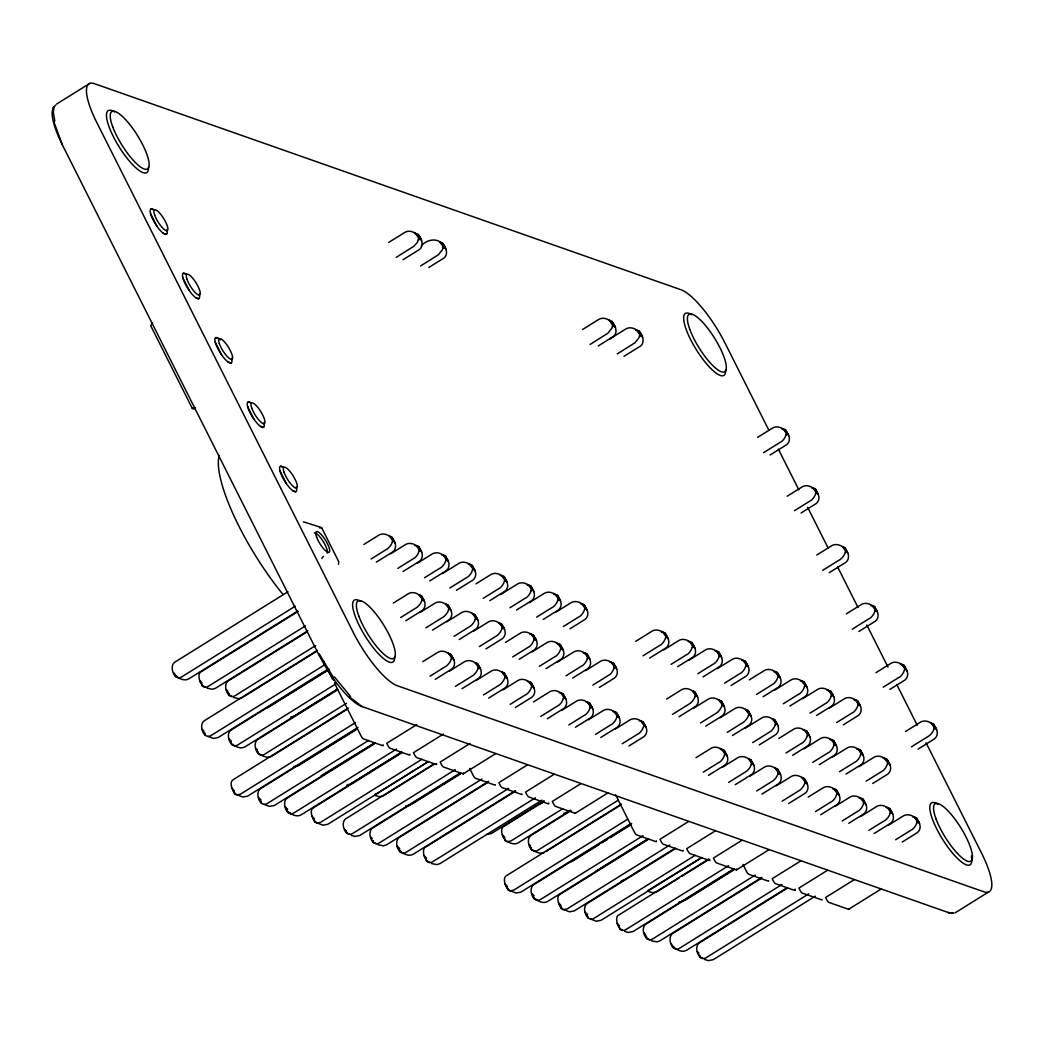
<?xml version="1.0" encoding="UTF-8"?>
<svg xmlns="http://www.w3.org/2000/svg" width="1044" height="1044" viewBox="0 0 1044 1044"><rect width="100%" height="100%" fill="white"/><g stroke="black" fill="none" stroke-linecap="round" stroke-linejoin="round"><path stroke-width="1.5" d="M724.562 683.154L739.739 673.706C744.633 671.918 750.271 659.691 741.671 660.369M756.548 694.39L771.725 684.942C776.619 683.154 782.256 670.927 773.669 671.605M809.987 713.169L825.165 703.721C830.058 701.92 835.696 689.706 827.096 690.384M201.936 682.528C200.317 685.869 196.403 672.636 201.583 671.514L298.14 611.406M348.291 708.054L233.804 779.307C228.271 781.473 232.838 791.757 234.091 791.548L234.156 790.334M402.24 752.528L313.97 807.469C308.424 809.635 312.991 819.918 314.244 819.71L314.309 818.496M396.211 257.372L413.972 246.201L417.274 242.495L418.983 237.197C416.504 232.642 410.031 229.563 405.176 232.173L388.694 242.43M420.628 265.946L438.402 254.775L442.473 249.686L443.4 245.771C438.858 237.105 426.892 239.115 421.358 245.888M426.409 857.881C424.791 861.209 420.876 847.976 426.056 846.854L515.71 791.052M544.302 801.205L504.304 826.104C498.758 828.27 503.325 838.554 504.578 838.332L504.643 837.118M621.532 804.05L507.045 875.316C501.512 877.469 506.079 887.752 507.332 887.544L507.397 886.33M648.768 839.128L560.484 894.082C554.951 896.248 559.519 906.531 560.772 906.309L560.837 905.109M590.108 344.416L607.882 333.232L611.954 328.142L612.88 324.227C610.401 319.686 603.941 316.593 599.073 319.216L582.604 329.473M617.226 353.942L634.987 342.758L639.072 337.669L639.998 333.754C637.519 329.212 631.059 326.12 626.191 328.743L609.709 339M619.588 925.741C617.983 929.082 614.068 915.849 619.249 914.727L708.902 858.925M763.516 452.704L780.051 442.421C784.957 440.62 790.582 428.405 781.995 429.071M794.484 510.673L809.635 501.237C814.542 499.45 820.166 487.235 811.579 487.9M822.685 570.35L839.219 560.067C843.513 558.018 849.529 548.126 842.377 546.534M815.494 811.579L830.659 802.131C835.565 800.343 841.19 788.129 832.603 788.794M839.454 771.764L854.631 762.316C859.525 760.515 865.163 748.3 856.576 748.966M852.269 629.18L868.804 618.883C873.711 617.095 879.335 604.881 870.748 605.546M866.181 781.147L881.345 771.699C886.252 769.911 891.876 757.696 883.289 758.362M883.237 687.148L898.388 677.713C903.295 675.912 908.919 663.697 900.333 664.362M911.438 746.825L927.972 736.529C932.266 734.493 938.282 724.601 931.131 723.009M786.015 752.985L801.192 743.537C806.085 741.723 811.762 729.534 803.136 730.2M812.741 762.368L827.905 752.92C832.812 751.106 838.489 738.917 829.849 739.583M836.701 722.552L851.878 713.104C856.772 711.29 862.448 699.102 853.822 699.767M842.208 820.962L857.385 811.514C862.279 809.7 867.956 797.512 859.316 798.177M868.921 830.345L884.098 820.91C888.992 819.083 894.669 806.908 886.043 807.56M895.648 839.741L910.812 830.293C915.719 828.479 921.395 816.291 912.756 816.956M371.116 558.971L386.28 549.535C390.587 547.5 396.55 537.582 389.438 536.003M397.829 568.367L413.006 558.918C417.913 557.131 423.499 544.903 414.938 545.581M400.583 617.565L415.747 608.13C420.053 606.094 426.017 596.176 418.905 594.597M424.543 577.75L439.72 568.301C444.627 566.527 450.212 554.286 441.664 554.964M425.926 627.809L442.473 617.513C446.767 615.477 452.731 605.572 445.631 603.98M430.05 676.16L445.227 666.724C449.52 664.689 455.484 654.771 448.385 653.192M449.886 587.994L466.433 577.697C471.34 575.91 476.925 563.669 468.378 564.347M454.023 636.344L469.187 626.896C473.493 624.873 479.457 614.955 472.345 613.376M455.393 686.404L471.94 676.107C476.247 674.072 482.211 664.154 475.098 662.575M483.202 598.356L498.379 588.907C503.286 587.133 508.872 574.892 500.324 575.57M479.353 646.588L495.913 636.292C500.207 634.256 506.17 624.338 499.071 622.759M483.489 694.939L498.654 685.49C502.96 683.468 508.924 673.55 501.812 671.971M509.929 607.738L525.093 598.303C530 596.515 535.585 584.275 527.037 584.953M512.669 656.95L527.846 647.502C532.753 645.727 538.339 633.486 529.791 634.165M510.203 704.322L525.38 694.873C530.287 693.099 535.872 680.858 527.324 681.536M536.642 617.134L551.819 607.686C556.726 605.898 562.311 593.671 553.751 594.349M539.396 666.333L554.56 656.898C559.467 655.11 565.052 642.869 556.504 643.548M540.766 716.406L557.313 706.096C562.22 704.322 567.806 692.081 559.258 692.759M563.355 626.517L578.533 617.069C583.439 615.294 589.025 603.054 580.477 603.732M566.109 675.729L581.286 666.281C586.193 664.493 591.778 652.265 583.231 652.944M568.863 724.928L584.04 715.492C588.947 713.704 594.532 701.464 585.971 702.142M592.835 685.112L607.999 675.664C612.906 673.889 618.492 661.648 609.944 662.327M595.576 734.324L610.753 724.875C615.66 723.087 621.245 710.86 612.697 711.538M622.302 743.706L637.466 734.258C642.373 732.483 647.959 720.243 639.411 720.921M642.973 655.828L659.521 645.531C664.428 643.743 670.013 631.503 661.465 632.181M671.07 664.362L686.247 654.914C691.154 653.126 696.739 640.899 688.179 641.577M672.44 714.422L688.988 704.126C692.994 701.803 698.632 693.999 693.229 690.697M697.797 673.745L712.961 664.297C717.867 662.522 723.453 650.281 714.905 650.96M700.537 722.957L715.714 713.509C720.008 711.486 725.971 701.568 718.872 699.989M703.291 772.155L718.468 762.72C723.375 760.932 728.96 748.692 720.399 749.37M727.263 732.34L742.428 722.892C746.734 720.869 752.698 710.951 745.586 709.372M728.634 782.4L745.181 772.103C749.488 770.067 755.451 760.162 748.339 758.57M752.646 742.597L769.206 732.301C773.5 730.278 779.463 720.36 772.364 718.781M756.73 790.934L771.907 781.486C776.201 779.463 782.165 769.545 775.053 767.966M783.274 703.773L798.438 694.338C803.345 692.55 808.93 680.31 800.383 680.988M782.126 801.192L798.673 790.895C802.966 788.859 808.93 778.954 801.831 777.362M323.353 556.335L321.813 558.488M338.478 564.334L338.765 561.737M152.646 323.157L150.701 325.702L192.305 408.426L195.345 409.496M55.789 104.987L53.087 107.78L53.988 106.801L53.335 112.595L54.81 120.947L53.896 121.822L62.17 144.307A52.709 14.251 58.1 0 1 54.392 106.906M56.715 103.982L89.849 83.35M402.997 259.76L419.466 249.49C425.091 245.562 420.693 233.243 414.52 233.425M428.784 267.486L443.896 258.077C449.481 253.992 445.136 243.8 440.124 241.83M598.264 345.942L613.376 336.533C618.962 332.449 614.616 322.257 609.605 320.286M624.012 356.317L640.494 346.06C646.106 342.119 641.708 329.813 635.535 329.995M287.974 591.726L174.87 662.131C168.58 666.137 174.478 682.267 182.152 676.603L295.256 606.199M363.834 544.498L378.998 535.05C387.95 530.052 401.405 544.42 392.857 551.845L376.31 562.142M297.684 611.079L188.729 678.913C184.227 681.523 179.203 678.378 175.379 675.99L175.183 674.933L176.919 676.525M390.547 553.881L405.724 544.446C414.664 539.435 428.131 553.816 419.584 561.228L403.023 571.525M305.422 625.891L208.865 685.986C206.229 688.179 201.727 687.565 201.557 683.637M307.863 630.772L215.442 688.296L212.402 689.275L206.999 688.179M306.923 631.959L228.31 680.897C222.02 684.916 227.918 701.046 235.592 695.382L315.588 645.583M417.274 563.277L432.438 553.829C441.39 548.818 454.845 563.199 446.297 570.611L429.75 580.921M317.441 650.321L204.337 720.725C198.047 724.732 203.958 740.862 211.619 735.198L324.723 664.793M393.301 603.093L408.478 593.644C417.417 588.646 430.872 603.014 422.324 610.44L405.777 620.736M243.539 696.831L316.645 651.326M442.604 573.521L459.164 563.212C468.103 558.214 481.558 572.582 473.01 580.007L456.463 590.304M328.534 668.812L218.196 737.508L213.407 738.447L208.004 736.385M328.99 669.152L231.063 730.108C224.76 734.115 230.672 750.258 238.345 744.581L336.272 683.624M420.014 612.476L435.191 603.04C444.131 598.029 457.598 612.41 449.05 619.823L432.49 630.119M328.194 670.157L268.204 707.441M475.92 583.883L491.098 574.435C500.037 569.437 513.504 583.805 504.957 591.217L489.78 600.665M337.003 689.366L294.251 715.988L290.506 717.293M337.329 689.366L244.909 746.891C240.42 749.514 235.396 746.356 231.572 743.967L229.876 740.587M337.773 689.692L257.777 739.491C251.487 743.511 257.385 759.64 265.059 753.964L346.438 703.317M446.741 621.872L461.905 612.423C470.857 607.412 484.312 621.793 475.764 629.206L459.216 639.515M501.264 594.127L517.811 583.818C526.763 578.82 540.218 593.188 531.67 600.613L516.493 610.048M757.618 437.371L772.769 427.936C781.708 422.937 795.163 437.319 786.628 444.731L770.107 455.001M422.768 661.687L437.945 652.239C446.884 647.241 460.352 661.609 451.804 669.034L435.244 679.331M271.636 756.274L347.495 709.059M473.454 631.255L488.631 621.806C497.57 616.808 511.038 631.176 502.49 638.602L485.93 648.898M529.36 602.649L544.537 593.214C553.477 588.203 566.931 602.584 558.383 609.996L543.219 619.444M355.573 722.526L240.433 794.171L236.309 795.006L234.13 792.122M358.014 727.407L247.663 796.102L242.874 797.042L237.471 794.98M357.074 728.595L260.53 788.703C254.24 792.709 260.139 808.852 267.812 803.175L368.493 740.496M449.494 671.07L464.658 661.635C473.611 656.624 487.065 671.005 478.517 678.417L461.97 688.714M356.278 729.612L298.349 765.67L293.56 766.609M505.387 642.478L520.564 633.029C529.517 628.018 542.971 642.399 534.424 649.812L519.246 659.26M556.087 612.045L571.251 602.597C580.203 597.586 593.658 611.967 585.11 619.379L569.933 628.827M374.744 742.806L321.147 775.718M375.07 742.806L274.389 805.485L269.587 806.425L264.184 804.363M375.527 743.132L287.244 798.086C280.953 802.092 286.865 818.235 294.525 812.558L396.589 749.031M476.208 680.466L491.385 671.018C500.324 666.007 513.779 680.388 505.231 687.8L488.683 698.11M532.114 651.861L547.291 642.412C556.23 637.414 569.685 651.782 561.137 659.208L545.973 668.643M416.66 724.68L386.75 743.289L387.898 745.586A2.701 0.731 58.1 0 0 390.104 748.261L409.509 755.073A2.701 0.731 58.1 0 0 409.835 754.251M787.202 496.2L802.353 486.765C811.292 481.754 824.747 496.135 816.212 503.547L801.074 512.969M401.47 752.202L350.432 783.966L346.699 785.284M401.796 752.202L301.103 814.868C296.6 817.491 291.576 814.346 287.752 811.945L286.056 808.565M502.921 689.849L518.098 680.401C527.05 675.403 540.505 689.771 531.957 697.183L515.397 707.493M557.457 662.105L574.004 651.808C582.943 646.797 596.411 661.178 587.863 668.591L572.686 678.039M443.374 734.062L413.463 752.685L414.625 754.982A2.701 0.731 58.1 0 0 416.817 757.644L436.235 764.469A2.701 0.731 58.1 0 0 436.562 763.634M421.933 759.275L320.599 822.333L316.462 823.168L314.283 820.284M428.184 761.585L376.506 793.727M428.51 761.585L327.816 824.264L323.027 825.204L317.624 823.142M434.173 763.751L345.903 818.692C339.613 822.711 345.512 838.841 353.185 833.164L455.249 769.637M533.484 701.92L550.031 691.624C558.984 686.613 572.438 700.994 563.89 708.406L547.343 718.716M434.761 763.895L383.044 796.024M585.553 670.639L600.718 661.191C609.67 656.18 623.124 670.561 614.577 677.974L599.413 687.422M470.087 743.445L440.176 762.068L441.338 764.365A2.701 0.731 58.1 0 0 443.543 767.027L462.949 773.852A2.701 0.731 58.1 0 0 463.275 773.017M635.692 641.355L652.239 631.046C661.191 626.048 674.646 640.416 666.098 647.841L649.551 658.138M460.443 772.808L359.762 835.487L354.96 836.427L351.319 835.357M460.9 773.134L372.617 828.088C366.327 832.094 372.238 848.224 379.899 842.56L481.963 779.02M561.581 710.455L576.758 701.007C585.697 696.009 599.152 710.377 590.604 717.802L575.44 727.237M411.832 804.193L460.104 774.139M463.184 773.865L495.809 753.559M663.788 649.877L678.965 640.442C687.905 635.431 701.372 649.812 692.824 657.224L677.647 666.672M816.786 555.016L831.938 545.581C840.877 540.583 854.331 554.964 845.797 562.377L829.288 572.647M488.54 781.33L386.476 844.87L383.435 845.836L378.032 844.74M487.613 782.517L399.343 837.471C393.053 841.477 398.952 857.62 406.625 851.943L508.689 788.403M588.307 719.838L603.471 710.403C612.423 705.392 625.878 719.773 617.33 727.185L600.783 737.482M689.131 660.134L705.679 649.825C714.631 644.814 728.086 659.195 719.538 666.607L702.99 676.917M527.39 764.9L498.836 782.674L499.998 784.971A2.701 0.731 58.1 0 0 502.19 787.633L521.608 794.458A2.701 0.731 58.1 0 0 522 794.04M515.266 790.713L413.202 854.253C408.7 856.876 403.676 853.718 399.852 851.33L398.156 847.95M615.02 729.234L630.198 719.786C639.137 714.775 652.591 729.156 644.044 736.568L628.879 746.016M666.542 699.089L681.719 689.64C690.658 684.642 704.113 699.01 695.565 706.436L679.018 716.732M717.28 668.669L732.457 659.234C741.41 654.223 754.864 668.591 746.303 676.016L731.139 685.464M554.103 774.296L525.563 792.057L526.711 794.367A2.701 0.731 58.1 0 0 528.917 797.029L548.322 803.841A2.701 0.731 58.1 0 0 548.648 803.019M535.402 797.799L433.338 861.326C430.702 863.519 426.2 862.905 426.03 858.977M541.98 800.109L439.916 863.636L436.875 864.615L431.472 863.519M543.846 800.879L491.437 833.504L486.648 834.443M693.255 708.471L708.432 699.036C717.385 694.025 730.839 708.406 722.291 715.819L705.731 726.115M846.371 613.846L861.522 604.411C870.461 599.4 883.916 613.781 875.381 621.193L858.873 631.476M580.829 783.679L552.276 801.453L553.437 803.749A2.701 0.731 58.1 0 0 555.63 806.412L575.048 813.237A2.701 0.731 58.1 0 0 575.44 812.819M749.266 679.918L764.443 670.47C773.395 665.459 786.85 679.827 778.302 687.252L763.125 696.7M562.612 808.813L510.934 840.955L506.797 841.803L504.617 838.906M570.572 810.261L518.15 842.886C513.661 845.509 508.637 842.351 504.813 839.963M571.016 810.588L531.018 835.487C524.727 839.506 530.626 855.636 538.299 849.973L618.296 800.174M719.982 717.867L735.146 708.419C744.098 703.408 757.553 717.789 749.005 725.202L732.457 735.511M575.27 813.25L607.908 792.931M774.609 690.162L791.156 679.853C800.109 674.855 813.563 689.223 805.015 696.648L789.838 706.083M696.009 757.683L711.186 748.235C720.125 743.237 733.593 757.605 725.045 765.03L708.484 775.327M546.26 851.421L619.353 805.916M745.377 728.125L761.924 717.828C770.864 712.817 784.331 727.198 775.783 734.611L759.223 744.92M802.706 698.684L817.883 689.249C826.835 684.238 840.289 698.606 831.742 706.031L816.565 715.479M627.431 819.383L513.674 890.167L509.55 891.002L507.371 888.118M631.255 823.403L520.904 892.098L516.114 893.038L510.712 890.976M631.698 823.742L533.771 884.699C527.481 888.705 533.38 904.848 541.053 899.171L643.117 835.644M722.735 767.066L737.899 757.631C746.851 752.62 760.306 767.001 751.758 774.413L735.211 784.71M571.642 861.678L599.23 844.505M601.983 842.795L607.504 839.363M610.27 837.64L630.954 824.76M875.955 672.662L891.106 663.227C900.045 658.229 913.513 672.61 904.965 680.022L889.827 689.445M778.746 738.513L793.91 729.064C802.862 724.053 816.317 738.434 807.769 745.847L792.592 755.295M829.432 708.08L844.596 698.632C853.548 693.621 867.003 708.002 858.455 715.414L843.278 724.862M648.089 838.841L595.759 871.309M648.311 838.802L547.63 901.481C543.128 904.104 538.104 900.946 534.28 898.558L532.584 895.178M749.448 776.462L764.626 767.014C773.565 762.003 787.019 776.384 778.472 783.796L761.924 794.106M804.076 748.757L820.636 738.447C829.575 733.449 843.03 747.817 834.482 755.243L819.318 764.678M688.531 821.524L659.991 839.285L661.139 841.594A2.701 0.731 58.1 0 0 663.345 844.257L682.75 851.069A2.701 0.731 58.1 0 0 683.076 850.247M669.83 845.027L567.114 908.933L562.99 909.781L560.811 906.897M675.037 848.198L574.344 910.864L569.554 911.817L564.151 909.742M675.533 848.537L587.263 903.491C580.973 907.497 586.872 923.64 594.545 917.963L695.226 855.284M776.214 785.858L791.391 776.423C800.343 771.412 813.798 785.793 805.25 793.205L788.69 803.502M832.172 757.278L847.35 747.843C856.289 742.832 869.743 757.213 861.209 764.626L846.031 774.074M715.257 830.907L686.704 848.681L687.865 850.977A2.701 0.731 58.1 0 0 690.058 853.64L709.476 860.465A2.701 0.731 58.1 0 0 709.803 859.63M701.529 857.62L647.933 890.519M701.803 857.594L601.109 920.273L596.32 921.226L590.917 919.151M905.539 731.492L920.691 722.056C929.63 717.058 943.097 731.439 934.55 738.839L918.041 749.122M808.213 797.107L823.377 787.659C832.316 782.648 845.77 797.029 837.236 804.441L820.688 814.751M679.135 877.952L656.389 892.059L652.278 892.633L648.624 891.576M681.902 876.242L708.106 859.93M858.899 766.674L874.063 757.226C883.002 752.215 896.457 766.596 887.922 774.009L872.758 783.457M741.971 840.289L713.43 858.064L714.579 860.36A2.701 0.731 58.1 0 0 716.784 863.023L736.294 869.887A2.701 0.731 58.1 0 0 736.62 869.052M728.595 865.672L626.53 929.199C623.894 931.392 619.379 930.778 619.222 926.85M733.788 868.843L633.108 931.509L628.305 932.462L624.664 931.392M734.245 869.169L645.962 924.11C639.672 928.129 645.583 944.259 653.244 938.595L755.308 875.055M834.926 806.49L850.103 797.042C859.042 792.044 872.497 806.412 863.949 813.824L848.785 823.272M685.177 900.228L734.819 869.313M736.529 869.9L769.154 849.594M761.885 877.365L659.821 940.905L656.78 941.871L651.378 940.774M760.959 878.552L672.688 933.506C666.398 937.512 672.297 953.642 679.97 947.978L782.034 884.438M860.269 816.734L876.816 806.425C885.769 801.427 899.223 815.795 890.676 823.22L874.128 833.517M800.735 860.935L772.182 878.709L773.343 881.005A2.701 0.731 58.1 0 0 775.535 883.668L794.954 890.493A2.701 0.731 58.1 0 0 795.097 889.149M787.228 887.609L686.547 950.288C682.045 952.911 677.021 949.753 673.197 947.365L671.501 943.985M787.685 887.935L699.402 942.889C693.112 946.895 699.023 963.038 706.684 957.361L808.748 893.834M888.366 825.256L903.543 815.821C912.482 810.81 925.937 825.178 917.389 832.603L902.225 842.051M827.448 870.318L798.908 888.092L800.056 890.388A2.701 0.731 58.1 0 0 802.262 893.064L821.667 899.876A2.701 0.731 58.1 0 0 822.072 899.458M815.325 896.144L713.261 959.671L708.471 960.624L704.817 959.553M854.175 879.714L825.621 897.488L826.783 899.784A2.701 0.731 58.1 0 0 828.975 902.447L848.394 909.259A2.701 0.731 58.1 0 0 848.785 908.854M848.615 909.285L881.253 888.966M955.286 912.743L988.42 892.111M567.597 812.01L563.851 813.328M623.777 880.001L621.219 881.136M242.169 697.692L239.128 698.658L233.725 697.562M410.449 805.054L405.646 805.994M542.175 803.084L539.135 804.063M683.794 901.076L678.991 902.029M392.4 541.901L394.084 541.014M419.114 551.284L420.81 550.397M445.84 560.667L447.524 559.78M472.554 570.063L474.25 569.176M421.867 600.496L423.551 599.608M448.581 609.879L450.277 608.991M504.487 581.273L506.183 580.399M786.171 434.787L787.855 433.899M475.307 619.262L476.991 618.374M531.213 590.669L532.897 589.782M502.02 628.658L503.717 627.77M557.927 600.052L559.623 599.165M451.334 659.09L453.031 658.203M584.64 609.435L586.337 608.548M478.048 668.473L479.744 667.586M533.954 639.868L535.65 638.98M815.755 493.603L817.439 492.716M504.774 677.856L506.471 676.969M560.68 649.264L562.364 648.376M531.487 687.239L533.184 686.365M587.394 658.647L589.09 657.759M665.641 637.897L667.325 637.01M614.12 668.029L615.803 667.142M563.434 698.462L565.117 697.575M845.34 552.433L847.023 551.545M692.355 647.28L694.051 646.393M590.147 707.858L591.844 706.971M719.081 656.663L720.765 655.776M616.86 717.241L618.557 716.354M745.847 666.072L747.543 665.185M695.108 696.492L696.805 695.604M643.587 726.624L645.27 725.737M874.924 611.249L876.608 610.362M721.822 705.874L723.518 704.987M777.832 677.308L779.529 676.421M748.548 715.257L750.231 714.37M804.559 686.704L806.242 685.817M775.314 724.666L777.01 723.779M831.272 696.087L832.968 695.2M724.575 755.086L726.272 754.199M904.509 670.078L906.192 669.191M857.985 705.47L859.682 704.583M751.302 764.469L752.985 763.582M807.299 735.903L808.996 735.015M778.015 773.852L779.711 772.965M834.025 745.285L835.709 744.411M804.78 783.261L806.477 782.374M860.739 754.681L862.435 753.794M934.093 728.895L935.776 728.007M887.465 764.064L889.149 763.177M836.779 794.497L838.462 793.61M863.492 803.88L865.189 803.006M890.206 813.276L891.902 812.389M916.932 822.659L918.629 821.772M319.594 527.899L321.709 527.82M391.213 537.516L392.113 537.125M417.926 546.912L418.84 546.508M444.64 556.295L445.553 555.891M471.366 565.678L472.279 565.287M784.971 430.402L785.884 430.011M420.68 596.111L421.593 595.719M503.299 576.901L504.213 576.497M447.393 605.507L448.307 605.102M530.026 586.284L530.926 585.893M474.12 614.89L475.02 614.485M556.739 595.68L557.653 595.276M500.833 624.273L501.746 623.881M814.568 489.231L815.468 488.827M450.147 654.705L451.06 654.314M583.452 605.063L584.366 604.659M532.766 635.496L533.68 635.091M476.86 664.101L477.774 663.697M559.493 644.879L560.406 644.487M503.586 673.484L504.5 673.08M586.206 654.275L587.119 653.87M530.3 682.867L531.213 682.476M844.152 548.048L845.053 547.656M664.454 633.512L665.354 633.121M612.932 663.658L613.833 663.253M562.246 694.09L563.147 693.686M691.167 642.908L692.081 642.504M588.96 703.473L589.873 703.082M717.88 652.291L718.794 651.887M615.673 712.869L616.586 712.465M744.659 661.7L745.573 661.296M873.737 606.877L874.637 606.473M693.921 692.107L694.834 691.715M642.399 722.252L643.313 721.848M776.645 672.936L777.558 672.532M720.634 701.503L721.548 701.098M803.371 682.319L804.271 681.928M747.36 710.886L748.274 710.481M830.084 691.715L830.998 691.311M774.126 720.295L775.039 719.89M903.321 665.694L904.234 665.302M723.388 750.701L724.301 750.31M856.798 701.098L857.711 700.694M806.112 731.531L807.025 731.126M750.101 760.097L751.014 759.693M832.838 740.914L833.751 740.522M776.827 769.48L777.741 769.076M859.551 750.31L860.465 749.905M803.593 778.889L804.506 778.485M932.905 724.523L933.819 724.118M886.278 759.693L887.178 759.288M835.591 790.125L836.492 789.721M862.305 799.508L863.218 799.117M889.018 808.904L889.932 808.5M915.745 818.287L916.658 817.883M270.957 756.652L266.833 757.226L263.192 756.156L258.286 753.35L256.589 749.97M544.198 852.648L540.087 853.222L536.433 852.152L531.526 849.346L529.83 845.966M374.587 794.484L375.853 794.04M418.605 239.728L420.667 239.011M443.021 248.302L445.083 247.598M612.502 326.759L614.564 326.054M639.62 336.285L641.682 335.581M265.842 708.041L267.46 707.728M382.313 796.311L378.933 796.611L375.279 795.541M416.987 234.561L418.292 234.326M441.403 243.148L442.708 242.9M610.884 321.604L612.189 321.369M638.001 331.131L639.306 330.896M192.305 408.426L195.515 407.878M303.373 521.804L321.187 527.481M151.067 208.917L154.042 209.961A14.864 4.019 58.1 0 0 151.132 215.429A14.864 4.019 58.1 0 0 162.029 232.251A14.864 4.019 58.1 0 0 166.844 229.719M166.322 234.378L163.347 233.334M183.431 273.267L186.406 274.311A14.864 4.019 58.1 0 0 183.483 279.766A14.864 4.019 58.1 0 0 194.393 296.587A14.864 4.019 58.1 0 0 199.208 294.056M198.686 298.714L195.711 297.671M215.795 337.603L218.757 338.647M231.037 363.051L228.075 362.007M248.146 401.94L251.121 402.984A14.864 4.019 58.1 0 0 248.211 408.452A14.864 4.019 58.1 0 0 259.108 425.273A14.864 4.019 58.1 0 0 263.923 422.729M263.401 427.401L260.426 426.357M280.51 466.276L283.472 467.32A14.864 4.019 58.1 0 0 280.562 472.788A14.864 4.019 58.1 0 0 291.472 489.61A14.864 4.019 58.1 0 0 296.287 487.065M295.752 491.737L292.79 490.693M953.994 913.122L948.774 912.704L361.615 706.383A52.709 14.251 58.1 0 1 318.733 654.418L319.164 653.779L333.414 677.582L334.471 677.008L350.575 696.518L349.414 696.961L362.216 706.631M228.284 693.02L228.936 693.816L227.122 691.376M204.311 732.836L204.976 733.632L203.149 731.205M257.751 751.615L258.09 752.306M530.991 847.611L531.331 848.302M287.217 810.209L287.596 809.113L285.195 806.829M344.716 829.171L346.19 830.92M399.317 849.581L401.392 851.865M645.936 936.233L646.601 937.029L644.774 934.589M345.877 830.815L346.53 831.611M372.943 840.89L372.591 840.198L373.569 842.795M587.889 916.41L588.216 918.198M699.728 955.691L699.376 955.012L700.354 957.596M948.774 912.704L948.174 912.456A52.709 14.251 58.1 0 0 952.676 912.769M699.911 956.748L703.069 958.549M228.623 693.712L228.819 694.756L231.964 696.557M646.288 936.925L646.484 937.969L649.629 939.783M202.105 685.373L205.25 687.174M619.758 928.586L622.903 930.387M560.993 907.941L563.094 909.141M507.567 889.175L509.655 890.375M426.565 860.713L429.723 862.514M373.139 841.947L376.284 843.748M346.216 831.507L346.412 832.551L349.557 834.352M314.479 821.328L316.58 822.541M234.326 793.166L236.414 794.38M535.82 899.093L537.425 900.359M289.292 812.48L290.911 813.746M697.353 951.632L698.958 953.146M643.913 932.866L645.518 934.38M617.2 923.47L618.792 924.984M528.969 844.231L530.561 845.757M585.214 912.234L587.602 914.505M502.255 834.848L503.847 836.361M558.436 902.825L560.041 904.352M531.722 893.442L534.11 895.713M504.996 884.059L506.601 885.573M424.008 855.597L425.613 857.111M397.294 846.214L399.682 848.485M226.261 689.64L227.853 691.167M370.568 836.831L372.173 838.345M199.535 680.257L201.14 681.771M255.728 748.235L257.32 749.762M311.921 816.225L313.513 817.739M229.014 738.852L231.403 741.123M202.288 729.469L203.893 730.983M258.481 797.446L260.87 799.717M231.755 788.063L233.36 789.577M673.315 946.425L674.737 947.9M783.313 429.097L786.484 433.417M812.898 487.926L816.069 492.233M842.482 546.743L845.666 551.062M872.066 605.572L875.25 609.879M901.651 664.389L904.835 668.708M931.235 723.218L934.419 727.537M855.14 699.793L858.312 704.113M884.607 758.388L887.791 762.694M828.414 690.41L831.598 694.717M914.074 816.982L917.258 821.289M857.881 748.992L861.065 753.311M801.701 681.014L804.885 685.334M887.361 807.586L890.532 811.906M831.168 739.609L834.352 743.928M774.974 671.631L778.158 675.951M860.634 798.203L863.819 802.523M804.441 730.226L807.625 734.545M742.989 660.395L746.173 664.702M833.921 788.82L837.105 793.127M772.456 718.99L775.64 723.296M716.223 650.986L719.394 655.306M801.923 777.584L805.107 781.891M745.69 709.581L748.874 713.9M689.497 641.603L692.681 645.91M775.157 768.175L778.341 772.495M718.964 700.198L722.148 704.504M662.783 632.207L665.968 636.527M748.444 758.792L751.615 763.099M692.25 690.802L695.434 695.121M721.717 749.396L724.901 753.716M581.795 603.758L584.966 608.078M611.262 662.353L614.446 666.672M555.069 594.375L558.253 598.682M640.729 720.947L643.913 725.267M584.536 652.97L587.72 657.276M528.355 584.979L531.54 589.299M614.002 711.551L617.187 715.871M557.822 643.574L561.006 647.893M501.629 575.596L504.813 579.916M587.289 702.168L590.473 706.488M531.096 634.191L534.28 638.51M469.696 564.373L472.88 568.693M560.576 692.785L563.76 697.105M499.162 622.968L502.347 627.287M442.982 554.99L446.153 559.31M528.629 681.562L531.814 685.882M472.449 613.585L475.633 617.904M416.256 545.607L419.44 549.914M501.916 672.179L505.1 676.486M445.723 604.202L448.907 608.508M389.542 536.211L392.727 540.531M475.203 662.783L478.374 667.103M419.009 594.806L422.194 599.125M448.476 653.4L451.661 657.72M586.076 913.97L587.224 915.614M173.682 672.61L174.844 674.241M259.343 799.182L260.504 800.813M636.383 329.865L639.933 334.967M609.278 320.338L612.815 325.441M439.798 241.882L443.335 246.984M415.368 233.295L418.918 238.397M156.9 226.222L150.545 213.589M189.264 290.558L182.909 277.926M221.628 354.895L215.26 342.262M253.979 419.244L247.624 406.599M286.343 483.581L279.988 470.935M673.197 947.365L673.641 948.213M646.484 937.969L646.915 938.83M531.526 849.346L531.97 850.207M534.28 898.558L534.724 899.406M399.852 851.33L400.296 852.178M346.412 832.551L346.856 833.412M228.819 694.756L229.262 695.617M258.286 753.35L258.729 754.199M287.752 811.945L288.196 812.793M231.572 743.967L232.003 744.816M261.483 803.41L260.817 800.931M175.379 675.99L175.823 676.838M205.29 735.433L204.663 733.527M618.061 925.206L620.201 929.434M559.297 904.561L561.437 908.789M503.117 836.583L505.257 840.811M505.857 885.795L507.997 890.023M424.869 857.333L427.009 861.561M312.782 817.961L314.923 822.189M200.396 681.993L202.536 686.221M232.616 789.799L234.756 794.027M768.867 430.245L725.019 343.045A54.053 14.616 58.1 0 0 681.027 289.762L94.469 83.69A54.053 14.616 58.1 0 0 96.7 122.305L353.263 632.416A54.053 14.616 58.1 0 0 397.255 685.712L983.813 891.785A54.053 14.616 58.1 0 0 981.569 853.157L926.015 742.702M778.367 449.142L798.843 489.832M807.612 507.267L828.075 547.969M837.575 566.853L858.037 607.556M866.807 624.991L888.013 667.142M896.783 684.577L917.245 725.267M743.015 864.445L746.617 871.623A2.701 0.731 58.1 0 0 748.822 874.285L768.227 881.11A2.701 0.731 58.1 0 0 768.632 880.692M615.647 794.862L634.426 832.198A2.701 0.731 58.1 0 0 636.618 834.861L656.037 841.686A2.701 0.731 58.1 0 0 656.363 840.851M469.669 768.41L473.271 775.588A2.701 0.731 58.1 0 0 475.477 778.25L494.882 785.075A2.701 0.731 58.1 0 0 495.287 784.657M321.852 528.094L338.478 561.163M323.77 661.818L325.206 664.689M326.655 667.56L331.718 677.608A2.701 0.731 58.1 0 0 333.91 680.27M62.209 144.542L318.759 654.64M904.678 666.176L907.092 670.979M934.263 725.006L936.677 729.808M875.094 607.36L877.495 612.162M815.925 489.714L818.326 494.517M845.509 548.531L847.911 553.333M786.341 430.885L788.742 435.687M917.115 818.77L919.516 823.572M858.168 701.581L860.569 706.383M887.635 760.176L890.036 764.978M860.922 750.78L863.323 755.582M890.388 809.374L892.79 814.176M831.455 692.185L833.856 696.987M639.75 331.744L642.543 337.316M863.675 799.991L866.076 804.793M834.208 741.397L836.609 746.199M804.728 682.802L807.129 687.604M612.632 322.218L615.425 327.79M807.482 732.014L809.883 736.816M836.949 790.608L839.35 795.411M778.015 673.419L780.416 678.222M804.963 779.359L807.364 784.161M746.029 662.183L748.431 666.986M775.496 720.778L777.897 725.567M778.198 769.963L780.599 774.765M719.251 652.774L721.652 657.576M748.718 711.369L751.119 716.171M722.004 701.986L724.405 706.775M751.471 760.567L753.872 765.369M692.537 643.391L694.939 648.193M724.758 751.184L727.159 755.986M665.811 633.995L668.212 638.798M695.291 692.59L697.692 697.392M443.152 243.761L445.945 249.333M418.735 235.174L421.528 240.746M614.29 664.141L616.691 668.943M643.77 722.735L646.171 727.537M584.823 605.546L587.224 610.348M617.043 713.339L619.444 718.141M558.109 596.163L560.511 600.952M587.576 654.758L589.977 659.547M560.85 645.362L563.264 650.164M590.33 703.956L592.731 708.759M531.383 586.767L533.784 591.57M563.603 694.573L566.005 699.376M504.67 577.384L507.071 582.187M534.136 635.979L536.538 640.781M531.67 683.35L534.071 688.153M502.203 624.756L504.604 629.558M472.736 566.161L475.137 570.964M504.957 673.967L507.358 678.77M446.01 556.778L448.411 561.581M475.477 615.373L477.878 620.175M478.23 664.571L480.632 669.374M448.763 605.977L451.165 610.779M419.296 547.395L421.698 552.185M451.517 655.188L453.918 659.991M392.57 537.999L394.971 542.802M422.05 596.594L424.451 601.396M231.559 358.392A14.864 4.019 58.1 0 1 226.222 360.428A14.864 4.019 58.1 0 1 215.377 342.68A14.864 4.019 58.1 0 1 220.284 339.913M314.257 532.923A12.163 3.289 58.1 0 1 322.844 540.909A12.163 3.289 58.1 0 1 327.346 553.124M394.632 656.493A36.488 9.866 58.1 0 1 364.878 635.665A36.488 9.866 58.1 0 1 360.715 601.37M971.364 856.067A36.488 9.866 58.1 0 1 958.183 859.121A36.488 9.866 58.1 0 1 932.462 819.214A36.488 9.866 58.1 0 1 937.89 804.154M725.632 369.837A36.488 9.866 58.1 0 1 695.891 349.009A36.488 9.866 58.1 0 1 691.728 314.714M148.47 167.066A36.488 9.866 58.1 0 1 118.729 146.238A36.488 9.866 58.1 0 1 114.566 111.943M282.989 594.414A108.119 29.219 58.1 0 1 219.136 455.562M383.122 744.855A2.701 0.731 58.1 0 1 382.796 745.69L363.377 738.865A2.701 0.731 58.1 0 1 361.185 736.203L335.176 684.499A2.701 0.731 58.1 0 1 335.072 682.567M689.901 329.591A33.786 9.135 58.1 0 0 723.609 372.095A33.786 9.135 58.1 0 0 707.036 327.411A33.786 9.135 58.1 0 0 689.901 329.591M936.063 819.018A33.786 9.135 58.1 0 0 969.772 861.522A33.786 9.135 58.1 0 0 953.198 816.839A33.786 9.135 58.1 0 0 936.063 819.018M112.739 126.82A33.786 9.135 58.1 0 0 146.447 169.311A33.786 9.135 58.1 0 0 129.874 124.641A33.786 9.135 58.1 0 0 112.739 126.82M358.888 616.247A33.786 9.135 58.1 0 0 392.609 658.751A33.786 9.135 58.1 0 0 376.023 614.068A33.786 9.135 58.1 0 0 358.888 616.247M219.357 343.659A12.163 3.289 58.1 0 0 231.481 359.423A12.163 3.289 58.1 0 0 226.039 343.776A12.163 3.289 58.1 0 0 219.357 343.659M187.007 279.322A12.163 3.289 58.1 0 0 199.117 295.087A12.163 3.289 58.1 0 0 193.675 279.44A12.163 3.289 58.1 0 0 187.007 279.322M251.721 407.995A12.163 3.289 58.1 0 0 263.832 423.76A12.163 3.289 58.1 0 0 258.39 408.113A12.163 3.289 58.1 0 0 251.721 407.995M154.642 214.986A12.163 3.289 58.1 0 0 166.753 230.75A12.163 3.289 58.1 0 0 161.324 215.103A12.163 3.289 58.1 0 0 154.642 214.986M284.072 472.332A12.163 3.289 58.1 0 0 296.196 488.096A12.163 3.289 58.1 0 0 290.754 472.449A12.163 3.289 58.1 0 0 284.072 472.332M316.684 537.347A12.163 3.289 58.1 0 0 328.821 552.42A12.163 3.289 58.1 0 0 322.609 536.146A12.163 3.289 58.1 0 0 316.684 537.347"/></g></svg>
